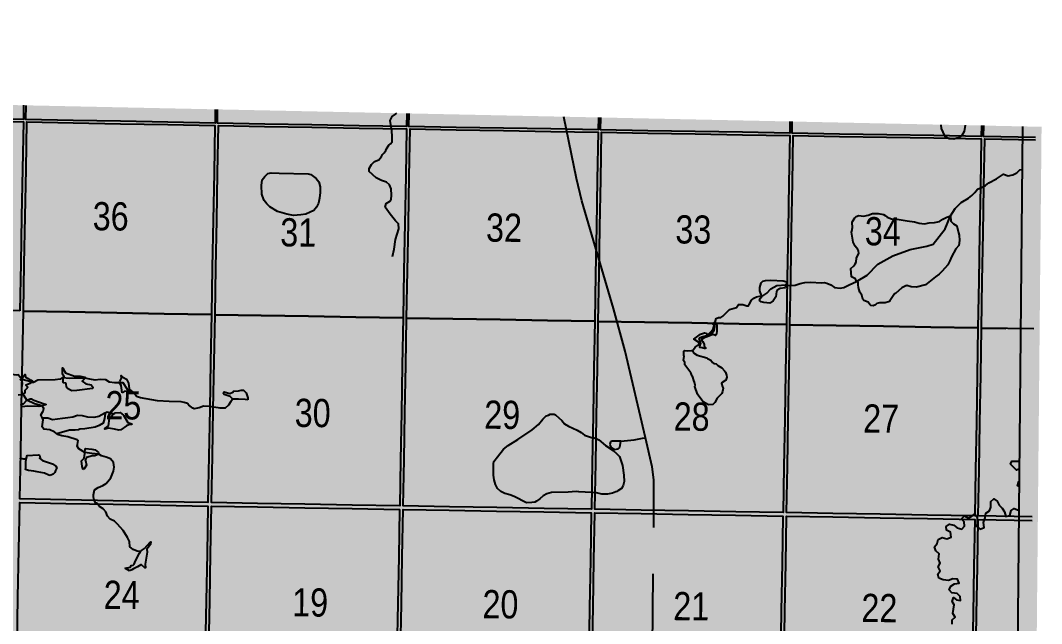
# Model space of a CAD drawing. Extents: x 406396 to 410344, y 6062839 to 6066265.
# Drawn here: x 409979.7 to 410268.8, y 6064093.3 to 6064264 of the extents above; entities that cross this region are included whole.
import ezdxf

# ---------------------------------------------------------------- set-up
doc = ezdxf.new("R2010")
doc.units = 0
doc.header["$LTSCALE"] = 5
doc.linetypes.add('DASHED2', pattern=[9.525, 6.35, -3.175])
for name, color, linetype in [('Quarters', 8, 'Continuous'), ('RoadSeg', 57, 'DASHED2'), ('T-WATER', 160, 'Continuous')]:
    doc.layers.add(name, color=color, linetype=linetype)
doc.layers.add('ROUTE-MAP-BACKGROUND-H', color=7, linetype='Continuous', true_color=0xf0ebff)
doc.styles.add('120', font='ARIALN.TTF', dxfattribs={"height": 13})

msp = doc.modelspace()

# ---------------------------------------------------------------- hatches: boundary and pattern name
at = {"layer": 'ROUTE-MAP-BACKGROUND-H'}
h = msp.add_hatch(color=256, dxfattribs=at)
h.dxf.hatch_style = 1
h.paths.add_polyline_path([(410258.66, 6063255.58), (410260.58, 6063368.34), (410268.76, 6064233.9), (408843.43, 6064264.01), (408831.79, 6063292.96), (408823.13, 6062965.95), (408855.63, 6062965.09), (408869, 6062964.74), (410253.21, 6062935.45)])

# ---------------------------------------------------------------- linework, layer by layer
at = {"layer": 'Quarters'}
for points in [[(409980.64, 6064239.98), (409980.59, 6064235.98), (409967.2, 6064236.24), (409953.81, 6064236.51), (409940.43, 6064236.77), (409927.04, 6064237.03), (409927.1, 6064241.12)], [(410034.87, 6064238.84), (410034.8, 6064234.92), (410021.42, 6064235.19), (410008.03, 6064235.45), (409994.64, 6064235.71), (409981.25, 6064235.97), (409981.31, 6064239.97)], [(410089.1, 6064237.69), (410089.03, 6064233.98), (410075.64, 6064234.22), (410062.25, 6064234.45), (410048.86, 6064234.68), (410035.47, 6064234.91), (410035.54, 6064238.82)], [(410143.31, 6064236.55), (410143.25, 6064233.04), (410129.86, 6064233.28), (410116.47, 6064233.51), (410103.08, 6064233.74), (410089.7, 6064233.97), (410089.77, 6064237.68)], [(410197.53, 6064235.4), (410197.47, 6064232.1), (410184.08, 6064232.34), (410170.69, 6064232.57), (410157.31, 6064232.8), (410143.92, 6064233.03), (410143.98, 6064236.53)], [(410251.75, 6064234.26), (410251.69, 6064231.16), (410238.3, 6064231.4), (410224.92, 6064231.63), (410211.53, 6064231.86), (410198.14, 6064232.09), (410198.2, 6064235.39)], [(410267.08, 6064230.9), (410252.36, 6064231.15), (410252.41, 6064234.24)], [(410266.57, 6064176.69), (410251.77, 6064176.95), (410251.99, 6064190.33), (410252.22, 6064203.71), (410252.45, 6064217.1), (410252.68, 6064230.48), (410267.08, 6064230.23)], [(410266.07, 6064123.49), (410250.85, 6064123.75), (410251.08, 6064136.8), (410251.31, 6064150.18), (410251.54, 6064163.57), (410251.77, 6064176.95), (410258.67, 6064176.83)], [(410256.82, 6064069.1), (410249.92, 6064069.22), (410250.15, 6064082.6), (410250.38, 6064095.99), (410250.6, 6064109.37), (410250.83, 6064122.75), (410266.06, 6064122.49)]]:
    msp.add_lwpolyline(points, dxfattribs=at)
for points in [[(409979.56, 6064181.78), (409966.17, 6064182.05), (409952.78, 6064182.31), (409939.38, 6064182.57), (409926.33, 6064182.83), (409926.59, 6064196.21), (409926.85, 6064209.59), (409927.1, 6064222.97), (409927.36, 6064236.35), (409940.42, 6064236.1), (409953.8, 6064235.84), (409967.19, 6064235.58), (409980.58, 6064235.31), (409980.32, 6064221.93), (409980.07, 6064208.55), (409979.81, 6064195.17)], [(410033.79, 6064180.73), (410020.4, 6064180.99), (410007.01, 6064181.25), (409993.62, 6064181.51), (409980.56, 6064181.76), (409980.82, 6064195.15), (409981.07, 6064208.53), (409981.33, 6064221.91), (409981.58, 6064235.29), (409994.63, 6064235.04), (410008.02, 6064234.78), (410021.41, 6064234.52), (410034.79, 6064234.26), (410034.54, 6064220.88), (410034.29, 6064207.49), (410034.04, 6064194.11)], [(410088.04, 6064179.79), (410074.64, 6064180.02), (410061.25, 6064180.26), (410047.86, 6064180.49), (410034.8, 6064180.72), (410035.05, 6064194.1), (410035.3, 6064207.48), (410035.55, 6064220.86), (410035.8, 6064234.24), (410048.85, 6064234.01), (410062.24, 6064233.78), (410075.63, 6064233.55), (410089.01, 6064233.32), (410088.77, 6064219.93), (410088.53, 6064206.55), (410088.28, 6064193.17)], [(410142.28, 6064178.85), (410128.89, 6064179.08), (410115.49, 6064179.32), (410102.1, 6064179.55), (410089.04, 6064179.77), (410089.28, 6064193.16), (410089.53, 6064206.54), (410089.77, 6064219.92), (410090.02, 6064233.3), (410103.07, 6064233.07), (410116.46, 6064232.84), (410129.85, 6064232.61), (410143.24, 6064232.37), (410143, 6064218.99), (410142.76, 6064205.61), (410142.52, 6064192.23)], [(410196.52, 6064177.91), (410183.13, 6064178.14), (410169.73, 6064178.37), (410156.34, 6064178.61), (410143.28, 6064178.83), (410143.52, 6064192.21), (410143.76, 6064205.6), (410144, 6064218.98), (410144.24, 6064232.36), (410157.29, 6064232.13), (410170.68, 6064231.9), (410184.07, 6064231.67), (410197.46, 6064231.44), (410197.22, 6064218.05), (410196.99, 6064204.67), (410196.75, 6064191.29)], [(410250.76, 6064176.97), (410237.37, 6064177.2), (410223.98, 6064177.43), (410210.58, 6064177.66), (410197.52, 6064177.89), (410197.76, 6064191.27), (410197.99, 6064204.65), (410198.23, 6064218.04), (410198.46, 6064231.42), (410211.52, 6064231.19), (410224.9, 6064230.96), (410238.29, 6064230.73), (410251.68, 6064230.5), (410251.45, 6064217.11), (410251.22, 6064203.73), (410250.99, 6064190.35)], [(410033.79, 6064180.73), (410033.55, 6064167.35), (410033.3, 6064153.97), (410033.05, 6064140.59), (410032.8, 6064127.55), (410019.41, 6064127.8), (410006.01, 6064128.06), (409992.62, 6064128.32), (409979.55, 6064128.57), (409979.8, 6064141.62), (409980.06, 6064155), (409980.31, 6064168.38), (409980.56, 6064181.76), (409993.62, 6064181.51), (410007.01, 6064181.25), (410020.4, 6064180.99)], [(410088.04, 6064179.79), (410087.79, 6064166.41), (410087.55, 6064153.03), (410087.3, 6064139.65), (410087.07, 6064126.6), (410073.67, 6064126.84), (410060.27, 6064127.07), (410046.87, 6064127.3), (410033.81, 6064127.53), (410034.05, 6064140.58), (410034.3, 6064153.96), (410034.55, 6064167.34), (410034.8, 6064180.72), (410047.86, 6064180.49), (410061.25, 6064180.26), (410074.64, 6064180.02)], [(410142.28, 6064178.85), (410142.04, 6064165.47), (410141.8, 6064152.09), (410141.56, 6064138.71), (410141.33, 6064125.66), (410127.93, 6064125.89), (410114.53, 6064126.13), (410101.13, 6064126.36), (410088.07, 6064126.59), (410088.31, 6064139.63), (410088.55, 6064153.01), (410088.8, 6064166.39), (410089.04, 6064179.77), (410102.1, 6064179.55), (410115.49, 6064179.32), (410128.89, 6064179.08)], [(410196.52, 6064177.91), (410196.29, 6064164.53), (410196.05, 6064151.14), (410195.82, 6064137.76), (410195.59, 6064124.72), (410182.19, 6064124.95), (410168.79, 6064125.18), (410155.39, 6064125.41), (410142.33, 6064125.64), (410142.56, 6064138.69), (410142.8, 6064152.07), (410143.04, 6064165.45), (410143.28, 6064178.83), (410156.34, 6064178.61), (410169.73, 6064178.37), (410183.13, 6064178.14)], [(410250.76, 6064176.97), (410250.53, 6064163.58), (410250.3, 6064150.2), (410250.07, 6064136.82), (410249.85, 6064123.77), (410236.45, 6064124.01), (410223.05, 6064124.24), (410209.65, 6064124.47), (410196.59, 6064124.7), (410196.82, 6064137.75), (410197.05, 6064151.13), (410197.29, 6064164.51), (410197.52, 6064177.89), (410210.58, 6064177.66), (410223.98, 6064177.43), (410237.37, 6064177.2)], [(410031.79, 6064073.02), (410018.39, 6064073.28), (410004.99, 6064073.53), (409991.59, 6064073.79), (409978.52, 6064074.03), (409978.77, 6064087.42), (409979.03, 6064100.8), (409979.28, 6064114.18), (409979.53, 6064127.56), (409992.6, 6064127.31), (410005.99, 6064127.06), (410019.39, 6064126.8), (410032.79, 6064126.54), (410032.54, 6064113.16), (410032.29, 6064099.78), (410032.04, 6064086.4)], [(410086.07, 6064072.08), (410072.67, 6064072.31), (410059.26, 6064072.54), (410045.86, 6064072.78), (410032.79, 6064073.01), (410033.04, 6064086.39), (410033.29, 6064099.77), (410033.54, 6064113.15), (410033.79, 6064126.53), (410046.85, 6064126.3), (410060.25, 6064126.07), (410073.65, 6064125.83), (410087.05, 6064125.6), (410086.8, 6064112.22), (410086.56, 6064098.84), (410086.31, 6064085.46)], [(410140.35, 6064071.13), (410126.95, 6064071.36), (410113.54, 6064071.6), (410100.14, 6064071.83), (410087.07, 6064072.06), (410087.32, 6064085.44), (410087.56, 6064098.82), (410087.81, 6064112.2), (410088.05, 6064125.58), (410101.11, 6064125.36), (410114.51, 6064125.12), (410127.91, 6064124.89), (410141.31, 6064124.66), (410141.07, 6064111.27), (410140.83, 6064097.89), (410140.59, 6064084.51)], [(410194.63, 6064070.18), (410181.23, 6064070.42), (410167.83, 6064070.65), (410154.42, 6064070.88), (410141.35, 6064071.11), (410141.59, 6064084.49), (410141.83, 6064097.88), (410142.07, 6064111.26), (410142.31, 6064124.64), (410155.38, 6064124.41), (410168.77, 6064124.18), (410182.17, 6064123.94), (410195.57, 6064123.71), (410195.34, 6064110.33), (410195.1, 6064096.95), (410194.87, 6064083.57)], [(410248.91, 6064069.24), (410235.51, 6064069.47), (410222.11, 6064069.71), (410208.7, 6064069.94), (410195.64, 6064070.17), (410195.87, 6064083.55), (410196.1, 6064096.93), (410196.34, 6064110.31), (410196.57, 6064123.69), (410209.64, 6064123.47), (410223.03, 6064123.23), (410236.43, 6064123), (410249.83, 6064122.77), (410249.6, 6064109.39), (410249.37, 6064096), (410249.14, 6064082.62)]]:
    msp.add_lwpolyline(points, close=True, dxfattribs=at)
at = {"layer": 'RoadSeg'}
for points in [[(410156.64, 6064145.91), (410150.85, 6064170.4), (410147.59, 6064182.45), (410138.6, 6064212.97), (410137.14, 6064219.23), (410133.51, 6064236.75)], [(410149.68, 6064144.94), (410153.41, 6064145.31), (410155.84, 6064145.74), (410156.64, 6064145.91)], [(410158.54, 6064075.66), (410159, 6064120.45), (410158.97, 6064134), (410158.54, 6064137.69), (410156.64, 6064145.91)]]:
    msp.add_lwpolyline(points, dxfattribs=at)
msp.add_lwpolyline([(410149.68, 6064144.94), (410147.22, 6064144.91), (410146.79, 6064144.78), (410146.59, 6064144.08), (410146.69, 6064143.58), (410146.92, 6064143.18), (410147.92, 6064142.58), (410148.92, 6064142.75), (410149.35, 6064143.18)], close=True, dxfattribs=at)
at = {"layer": 'ROUTE-MAP-BACKGROUND-H'}
msp.add_lwpolyline([(410263.4, 6064234.01), (410254.03, 6063255.68)], dxfattribs=at)
at = {"layer": 'T-WATER'}
for points in [[(410085.02, 6064197.15), (410085.54, 6064199.24), (410085.86, 6064202.01), (410086.81, 6064205.05), (410086.71, 6064206.44), (410085.87, 6064207.33), (410084.35, 6064209.19), (410082.94, 6064211.12), (410083.2, 6064212.18), (410084.46, 6064212.98), (410084.63, 6064213.31), (410084.72, 6064214.51), (410084.67, 6064216.31), (410084.23, 6064217.43), (410083.33, 6064218.22), (410081.95, 6064218.69), (410080.38, 6064219.49), (410078.43, 6064221.25), (410078.41, 6064222.13), (410079.07, 6064223.21), (410079.91, 6064224.06), (410081.14, 6064224.57), (410081.92, 6064225.5), (410082.25, 6064226.03), (410082.7, 6064226.49), (410083.19, 6064227.2), (410083.31, 6064227.62), (410083.96, 6064228.72), (410084.45, 6064229.12), (410084.92, 6064229.68), (410084.93, 6064231.17), (410084.83, 6064232.77), (410084.34, 6064235.68), (410084.92, 6064236.8), (410085.85, 6064237.52), (410086.3, 6064237.75)], [(410247.15, 6064234.35), (410246.83, 6064232.58), (410246.22, 6064231.47), (410245.95, 6064231.29), (410245.22, 6064230.79), (410244.73, 6064230.64), (410243.97, 6064230.4), (410242.57, 6064230.51), (410242.26, 6064230.68), (410241.48, 6064231.11), (410241.36, 6064231.37), (410240.41, 6064233.39), (410240.34, 6064234.5)], [(410242.94, 6064208.66), (410244.27, 6064210.79), (410246, 6064212.44), (410248.09, 6064213.71), (410249.05, 6064214.44), (410249.88, 6064215.29), (410250.6, 6064216.28), (410251.79, 6064216.74), (410252.9, 6064217.29), (410253.8, 6064218.06), (410256.01, 6064219.14), (410258.01, 6064220.48), (410259.26, 6064220.04), (410260.66, 6064220.26), (410261.73, 6064220.85), (410262.57, 6064221.72), (410263.28, 6064221.86)], [(410216.37, 6064190.15), (410219.43, 6064191.87), (410222.38, 6064195.01), (410226.7, 6064197.37), (410231.61, 6064199.14), (410236.32, 6064200.12), (410238.09, 6064200.71), (410241.43, 6064205.03), (410242.94, 6064208.66)], [(410189.57, 6064185.9), (410191.04, 6064186.77), (410192.15, 6064188.05), (410193.84, 6064188.96), (410196.41, 6064189.16)], [(410196.41, 6064189.16), (410197.69, 6064188.96), (410199.03, 6064189.05), (410200.39, 6064189.58), (410201.77, 6064189.84), (410203.29, 6064189.94), (410206.58, 6064189.78), (410207.33, 6064189.87), (410207.98, 6064189.68), (410209.11, 6064189.14), (410210.16, 6064188.46), (410211.74, 6064188.27), (410212.76, 6064188.41), (410213.21, 6064188.58), (410214.27, 6064189.18), (410216.37, 6064190.15)], [(410176.37, 6064178.61), (410176.65, 6064179.64), (410177.32, 6064179.93), (410178.01, 6064179.9), (410178.53, 6064180.3), (410180.45, 6064182.15), (410182.38, 6064182.76), (410183.02, 6064183.56), (410184.17, 6064183.6), (410185.37, 6064183.21), (410185.8, 6064183.27), (410186.03, 6064183.56), (410186.65, 6064184.86), (410187.28, 6064185.37), (410188.1, 6064185.75), (410188.95, 6064185.99), (410189.57, 6064185.9)], [(410171.97, 6064172.71), (410172.11, 6064173.21), (410171.84, 6064173.82), (410172.08, 6064174.29), (410172.87, 6064174.55), (410173.62, 6064174.73), (410174.24, 6064174.7), (410174.85, 6064175.08), (410175.01, 6064175.21), (410175.58, 6064175.69), (410176.13, 6064176.36), (410176.28, 6064177.41), (410176.25, 6064177.94), (410176.37, 6064178.61)], [(410169.97, 6064170.48), (410170.68, 6064171.51), (410171.63, 6064172.21), (410171.97, 6064172.71)], [(409979.98, 6064162.49), (409979.6, 6064163.15), (409979.11, 6064163.71), (409978.68, 6064163.59), (409977.23, 6064163.75), (409976.03, 6064164.28), (409975.32, 6064165.24), (409974.83, 6064166.41), (409974.03, 6064167.38), (409973.28, 6064167.96), (409971.07, 6064168.37), (409968.99, 6064168.62)], [(409979.51, 6064162.27), (409979.98, 6064162.49), (409980.17, 6064162.76), (409980.93, 6064163.83), (409981.06, 6064163.84), (409981.17, 6064163.23), (409981.33, 6064162.97), (409981.93, 6064162.7), (409982.39, 6064162.27), (409982.75, 6064162.23), (409983.12, 6064161.9), (409983.38, 6064161.56), (409982.56, 6064161.48), (409982.47, 6064161.28), (409981.27, 6064160.74), (409981.78, 6064160.19), (409981.58, 6064159.86), (409980.94, 6064159.23), (409980.97, 6064158.84), (409980.87, 6064158.49), (409980.45, 6064158.13), (409980.08, 6064158.07), (409979.07, 6064157.91)], [(409983.38, 6064161.56), (409980.9, 6064162.19), (409979.98, 6064162.49)], [(409980.45, 6064158.13), (409980.15, 6064159.07), (409980.15, 6064160.05), (409980.27, 6064161.24), (409979.98, 6064162.49)], [(409991.57, 6064162.81), (409990.99, 6064162.43), (409989.56, 6064162.26), (409984.65, 6064162.18), (409983.38, 6064161.56)], [(410039.81, 6064156.8), (410039.29, 6064156.16), (410038.66, 6064155.1), (410037.7, 6064154.28), (410036.26, 6064154.25), (410033.2, 6064154.76), (410031.57, 6064154.79), (410030.27, 6064154.35), (410028.9, 6064154.12), (410028.51, 6064154.23), (410027.38, 6064155.16), (410026.98, 6064155.63), (410026.09, 6064155.91), (410025.19, 6064156.05), (410021.8, 6064156.12), (410018.54, 6064156.38), (410013.72, 6064157.15), (410012.61, 6064157.59), (410011.89, 6064158.53), (410011.51, 6064158.83), (410010.62, 6064159.18), (410010.05, 6064159.53), (410008.85, 6064161.43), (410007.76, 6064161.44), (410006.36, 6064161.42), (410004.93, 6064161.59), (410003.94, 6064162.27), (410002.34, 6064162.38), (410000.84, 6064162.19), (409999.35, 6064162.43), (409998.08, 6064162.71), (409993.75, 6064162.63), (409991.57, 6064162.81)], [(409981.53, 6064156.52), (409980.75, 6064157.79), (409980.45, 6064158.13)], [(409985.94, 6064151.39), (409985.53, 6064152.34), (409986.13, 6064153.45), (409986.38, 6064154.13), (409985.89, 6064154.9), (409983.7, 6064155.47), (409981.53, 6064156.52)], [(409989.99, 6064147.04), (409989.34, 6064147.58), (409989.31, 6064147.59), (409988.09, 6064148.11), (409986.39, 6064148.31), (409985.92, 6064148.97), (409986.14, 6064151), (409985.94, 6064151.39)], [(410003.73, 6064152.87), (410003.62, 6064152.82), (410001.94, 6064151.93), (410000.48, 6064151.65), (409998.81, 6064151.73), (409997.32, 6064152.11), (409995.89, 6064152.16), (409994.54, 6064151.76), (409993.15, 6064151.5), (409991.6, 6064151.36), (409988.76, 6064150.96), (409987.44, 6064151.39), (409985.94, 6064151.39)], [(410003.73, 6064152.87), (410003.71, 6064152.79), (410003.5, 6064151.36), (410003.11, 6064150.02), (410002.03, 6064149.34), (410000.85, 6064148.87), (409997.95, 6064148.44), (409996.5, 6064148.31), (409996.14, 6064148.18), (409995.18, 6064148.05), (409994.17, 6064148.08), (409993.58, 6064148), (409989.99, 6064147.04)], [(410005.96, 6064152.54), (410005.41, 6064152.79), (410004.24, 6064153.15), (410004.06, 6064153.05), (410003.73, 6064152.87)], [(410013.69, 6064113.66), (410012.8, 6064113.76), (410011.6, 6064114.24), (410010.71, 6064115.03), (410010.57, 6064116.51), (410010.05, 6064117.63), (410008.77, 6064119.66), (410007.2, 6064121.45), (410006.37, 6064122.3), (410005.17, 6064122.83), (410004.39, 6064123.71), (410003.92, 6064124.9), (410003.12, 6064125.77), (410002.1, 6064126.46), (410001.32, 6064127.34), (410000.96, 6064127.46), (410000.6, 6064128.32), (410000.43, 6064129.06), (410000.42, 6064129.75), (410000.69, 6064131.19), (410001.72, 6064131.78), (410003.02, 6064132.34), (410003.96, 6064132.93), (410005.3, 6064134.51), (410006.03, 6064136.47), (410006.28, 6064137.6), (410006.09, 6064138.89), (410005.18, 6064139.91), (410004, 6064140.44), (410002.64, 6064140.82), (410001.88, 6064141.29), (409999.97, 6064141.42), (409997.91, 6064141.72), (409996.21, 6064142.8), (409995.76, 6064143.52), (409995.92, 6064143.94), (409996.08, 6064145.1), (409995.83, 6064145.27), (409993.12, 6064146.15), (409991.42, 6064146.42), (409990.25, 6064146.81), (409989.99, 6064147.04)], [(409981.36, 6064139.8), (409980.67, 6064139.84), (409979.59, 6064140.15)], [(410262.47, 6064137.07), (410261.65, 6064136.73), (410259.97, 6064138.38), (410260.39, 6064139.25), (410262.49, 6064139.29)], [(410262.42, 6064132.07), (410261.99, 6064132.33), (410262.35, 6064133.53), (410262.44, 6064133.56)], [(410243.48, 6064093.11), (410243.48, 6064094.36), (410244.32, 6064095.13), (410243.64, 6064096.14), (410244.05, 6064098.57), (410243.41, 6064099.59), (410243.87, 6064100.7), (410244.72, 6064099.98), (410245.82, 6064099.85), (410245.73, 6064101), (410244.85, 6064101.82), (410243.39, 6064101.99), (410242.56, 6064102.83), (410243.12, 6064103.85), (410244.11, 6064104.53), (410245.46, 6064104.78), (410244.94, 6064105.9), (410243.63, 6064106), (410242.46, 6064105.52), (410240.9, 6064105.7), (410239.67, 6064106.18), (410239.38, 6064107.26), (410240.07, 6064108.25), (410239.48, 6064109.32), (410240.05, 6064110.39), (410239.63, 6064111.57), (410239.77, 6064113.06), (410238.83, 6064113.84), (410238.43, 6064115.02), (410239.17, 6064115.95), (410239.49, 6064117.11), (410240.63, 6064117.64), (410241.99, 6064117.31), (410243.16, 6064117.78), (410243.01, 6064119.17), (410241.87, 6064119.74), (410241.72, 6064120.73), (410242.72, 6064121.4), (410243.92, 6064121.18), (410244.85, 6064120.39), (410246.17, 6064119.99), (410246.95, 6064120.89), (410246.88, 6064122.09), (410246.08, 6064122.97), (410246.94, 6064123.75), (410248.05, 6064123.14), (410249.11, 6064123.75), (410249.87, 6064124.38), (410250.53, 6064123.38), (410250.55, 6064122), (410250.46, 6064120.76), (410251.38, 6064120.02), (410252.53, 6064120.53), (410252.31, 6064121.92), (410252.78, 6064123.18), (410252.95, 6064124.53), (410253.98, 6064125.18), (410254.42, 6064126.24), (410254.36, 6064127.81), (410255.21, 6064128.64), (410256.21, 6064127.92), (410256.8, 6064126.83), (410257.62, 6064125.96), (410258.24, 6064124.89), (410258.6, 6064123.61), (410259.8, 6064123.89), (410260.13, 6064125.28), (410261.03, 6064125.91), (410262.25, 6064125.42), (410262.36, 6064125.27)]]:
    msp.add_lwpolyline(points, dxfattribs=at)
for points in [[(410057.06, 6064208.84), (410055.16, 6064209.15), (410052.46, 6064209.95), (410050.33, 6064211.26), (410049.48, 6064212.1), (410048.74, 6064213.07), (410048.23, 6064214.22), (410048.09, 6064214.84), (410047.99, 6064217.29), (410048.16, 6064218.87), (410048.87, 6064219.88), (410049.75, 6064220.69), (410050.65, 6064220.9), (410052.93, 6064220.77), (410061.17, 6064220.61), (410061.96, 6064220.43), (410063.43, 6064219.31), (410064.15, 6064218.33), (410064.55, 6064216.92), (410064.57, 6064215.34), (410064.42, 6064213.72), (410064.11, 6064212.26), (410063.56, 6064211.11), (410062.79, 6064210.18), (410061.76, 6064209.71), (410060.53, 6064209.14), (410059.09, 6064208.95), (410057.06, 6064208.84)], [(410221.07, 6064183.25), (410220.48, 6064183.34), (410220.19, 6064183.58), (410219.67, 6064184.25), (410218.45, 6064184.77), (410218.21, 6064185.13), (410217.84, 6064186.21), (410217.35, 6064187.08), (410216.9, 6064188.38), (410216.82, 6064189.14), (410216.86, 6064189.96), (410216.37, 6064190.15), (410216.08, 6064190.88), (410214.95, 6064191.42), (410214.75, 6064193.77), (410215.64, 6064194.58), (410216.02, 6064195.07), (410216.28, 6064195.58), (410216.34, 6064196.8), (410216.99, 6064198.01), (410216.93, 6064198.83), (410216.8, 6064199.2), (410216.01, 6064200.12), (410215.48, 6064201.29), (410214.99, 6064204.06), (410215.05, 6064204.38), (410215.25, 6064205.43), (410215.16, 6064206.84), (410215.24, 6064207.09), (410215.91, 6064208.11), (410216.31, 6064208.51), (410216.99, 6064208.79), (410218.39, 6064208.6), (410219.72, 6064208.91), (410220.92, 6064209.37), (410222.55, 6064209.38), (410224.04, 6064209.08), (410224.48, 6064208.76), (410225.03, 6064208.37), (410226.26, 6064207.89), (410227.85, 6064207.75), (410230.76, 6064207.24), (410232.75, 6064207.01), (410234.1, 6064206.64), (410235.61, 6064206.42), (410236.96, 6064206.68), (410238.48, 6064206.8), (410239.84, 6064207.11), (410240.86, 6064207.76), (410241.96, 6064208.33), (410242.94, 6064208.66), (410243.04, 6064207.16), (410243.85, 6064206.4), (410244.79, 6064205.88), (410245.27, 6064203.86), (410245.42, 6064203.25), (410245.54, 6064201.76), (410245.31, 6064200.26), (410244.53, 6064199.32), (410243.31, 6064197.12), (410242.79, 6064195.94), (410242.19, 6064194.82), (410240.62, 6064193), (410239.76, 6064192.17), (410238.77, 6064191.48), (410235.95, 6064189.2), (410233.37, 6064188.53), (410231.86, 6064188.56), (410230.62, 6064188.95), (410230.48, 6064188.88), (410230.34, 6064188.91), (410229.2, 6064188.34), (410227.41, 6064186.71), (410227.16, 6064186.61), (410225.84, 6064184.61), (410225.67, 6064184.48), (410224.51, 6064184.11), (410224.06, 6064184.1), (410222.89, 6064184.08), (410222.17, 6064183.88), (410221.73, 6064183.54), (410221.07, 6064183.25)], [(410191.83, 6064183.96), (410190.18, 6064184.17), (410189.4, 6064184.37), (410188.93, 6064184.74), (410189.07, 6064185.31), (410189.57, 6064185.9), (410188.98, 6064187.48), (410188.98, 6064188.4), (410189.4, 6064189.74), (410189.86, 6064190.19), (410190.58, 6064190.42), (410192.16, 6064190.45), (410195.64, 6064190.29), (410196.66, 6064190.02), (410196.64, 6064189.58), (410196.41, 6064189.16), (410196.16, 6064188.34), (410194.74, 6064188.13), (410193.9, 6064187.65), (410193.77, 6064187.32), (410193.52, 6064185.81), (410192.8, 6064184.65), (410191.83, 6064183.96)], [(410173.68, 6064171.06), (410172.65, 6064171.36), (410172.07, 6064171.45), (410172.05, 6064171.8), (410172.31, 6064172.63), (410171.97, 6064172.71), (410170.38, 6064173.78), (410172.2, 6064175.17), (410173.39, 6064175.63), (410173.8, 6064175.52), (410174.22, 6064174.83), (410175.76, 6064176.66), (410176.06, 6064177.83), (410175.71, 6064178.07), (410175.93, 6064178.29), (410176.37, 6064178.61), (410176.54, 6064178.28), (410176.82, 6064177.74), (410176.83, 6064176.12), (410176.76, 6064175.25), (410176.44, 6064174.87), (410175.78, 6064175.09), (410175.25, 6064174.97), (410174.1, 6064174.41), (410173.3, 6064174.15), (410172.5, 6064173.71), (410172.66, 6064173.14), (410172.85, 6064173.09), (410173.23, 6064172.33), (410173.3, 6064171.8), (410173.64, 6064171.39), (410173.68, 6064171.06)], [(410174.5, 6064155.18), (410172.97, 6064156.06), (410171.72, 6064157.69), (410171.39, 6064158.24), (410170.61, 6064160.39), (410170.7, 6064160.82), (410170.51, 6064161.66), (410170.32, 6064162.08), (410170.09, 6064163.02), (410169.86, 6064163.34), (410169.59, 6064164.09), (410169.45, 6064164.28), (410167.8, 6064166.51), (410167.74, 6064167.21), (410167.39, 6064167.8), (410167.61, 6064168.96), (410167.48, 6064169.18), (410167.53, 6064170.43), (410167.65, 6064170.56), (410168.65, 6064170.53), (410169.56, 6064170.61), (410169.97, 6064170.48), (410170.25, 6064169.94), (410171.26, 6064169.26), (410173.98, 6064168.49), (410174.22, 6064168.28), (410175.1, 6064167.83), (410175.61, 6064167.15), (410175.98, 6064166.94), (410176.68, 6064166.77), (410177.13, 6064166.34), (410178.24, 6064165.7), (410179.06, 6064164.82), (410179.33, 6064164.42), (410179.6, 6064163.6), (410179.68, 6064163.05), (410179.41, 6064162.22), (410178.36, 6064161.55), (410178.18, 6064161.25), (410178.42, 6064160.27), (410178.62, 6064159.94), (410178.46, 6064158.94), (410178.23, 6064158.4), (410176.9, 6064157.06), (410176.28, 6064155.87), (410175.73, 6064155.27), (410174.5, 6064155.18)], [(409994.31, 6064159.2), (409993.87, 6064159.35), (409993.06, 6064159.82), (409992.81, 6064160.2), (409992.69, 6064161.14), (409992.57, 6064161.37), (409991.89, 6064161.41), (409991.75, 6064161.63), (409991.82, 6064161.82), (409991.78, 6064162.48), (409991.57, 6064162.81), (409992.06, 6064163.25), (409991.82, 6064163.61), (409991.66, 6064164.07), (409991.61, 6064165.68), (409991.83, 6064165.55), (409991.86, 6064165.36), (409992.46, 6064164.31), (409995.06, 6064163.35), (409996.65, 6064163.33), (409997.93, 6064163.05), (409998.08, 6064162.71), (409997.21, 6064161.88), (409998.21, 6064161.18), (409999.72, 6064160.87), (410000.27, 6064160.15), (410000.14, 6064159.82), (409995.68, 6064159.26), (409994.31, 6064159.2)], [(410008.55, 6064158.57), (410008.3, 6064160.05), (410008.25, 6064160.65), (410007.76, 6064161.44), (410007.84, 6064161.77), (410008.3, 6064162.78), (410008.21, 6064163.55), (410008.71, 6064163.08), (410009.78, 6064162.44), (410010.36, 6064161.33), (410010.49, 6064159.77), (410010.87, 6064159.33), (410011.51, 6064158.83), (410009.95, 6064159.05), (410009.07, 6064158.94), (410008.55, 6064158.57)], [(410044.13, 6064156.6), (410043.3, 6064156.73), (410041.47, 6064156.85), (410039.81, 6064156.8), (410039.06, 6064157.53), (410037.37, 6064158.1), (410037.14, 6064158.48), (410037.41, 6064158.88), (410038.98, 6064158.4), (410039.82, 6064158.79), (410040.07, 6064159.05), (410041.43, 6064159.16), (410042.2, 6064159.34), (410042.85, 6064159.37), (410043.6, 6064158.62), (410044.05, 6064157.22), (410044.13, 6064156.6)], [(409980.22, 6064154.63), (409980.02, 6064154.93), (409979.84, 6064155.19), (409980.03, 6064155.34), (409980.19, 6064155.48), (409980.57, 6064155.48), (409981.53, 6064156.52), (409982.44, 6064156.93), (409982.89, 6064156.91), (409983.48, 6064156.5), (409984.83, 6064156.1), (409987.01, 6064155.33), (409985.91, 6064154.91), (409985.89, 6064154.9), (409984.95, 6064154.74), (409981.71, 6064154.87), (409980.22, 6064154.63)], [(410007.61, 6064148.03), (410006.36, 6064148.36), (410004.65, 6064148.59), (410003.63, 6064148.31), (410003.64, 6064148.51), (410004.63, 6064149.25), (410004.97, 6064151.36), (410005.96, 6064152.54), (410006.44, 6064152.85), (410006.58, 6064152.94), (410007.94, 6064153.07), (410008.86, 6064152.28), (410010.17, 6064150.19), (410011.25, 6064149.82), (410011.15, 6064149.6), (410010.42, 6064149.54), (410009.77, 6064149.28), (410008.15, 6064148.13), (410007.61, 6064148.03)], [(410122.98, 6064127.48), (410119.52, 6064129.27), (410118.25, 6064129.75), (410116.87, 6064130.16), (410115.68, 6064130.69), (410114.8, 6064131.54), (410114.6, 6064131.9), (410114.2, 6064132.65), (410113.85, 6064133.95), (410113.59, 6064135.31), (410113.64, 6064138.54), (410113.72, 6064139.17), (410114.76, 6064140.46), (410116.5, 6064142.63), (410117.78, 6064143.7), (410120.53, 6064145.38), (410124.53, 6064148.1), (410126.33, 6064149.65), (410127.59, 6064151.18), (410128.58, 6064152.05), (410129.16, 6064152.33), (410129.7, 6064152.6), (410130.84, 6064152.53), (410131.19, 6064152.39), (410131.29, 6064152.29), (410132.97, 6064150.75), (410133.76, 6064149.85), (410134.89, 6064149.19), (410137.34, 6064148.04), (410138.41, 6064147.38), (410139.41, 6064146.62), (410141.33, 6064145.99), (410141.65, 6064145.93), (410142.15, 6064145.84), (410142.65, 6064145.64), (410143.46, 6064145.31), (410145.36, 6064143.7), (410147.5, 6064142.33), (410148.46, 6064141.39), (410148.73, 6064141.13), (410149.32, 6064140.55), (410150.1, 6064138.05), (410150.56, 6064135.26), (410150.66, 6064133.47), (410150.29, 6064132.38), (410149.86, 6064131.51), (410148.81, 6064130.86), (410148.54, 6064130.7), (410148.27, 6064130.59), (410147.27, 6064130.18), (410145.89, 6064129.9), (410144.33, 6064129.96), (410142.81, 6064130.27), (410142.38, 6064130.3), (410141.38, 6064130.35), (410137.82, 6064130.54), (410137.02, 6064130.68), (410134.76, 6064130.48), (410130.02, 6064130.38), (410128.71, 6064130.03), (410127.66, 6064129.41), (410126.78, 6064128.62), (410125.81, 6064127.92), (410125.3, 6064127.69), (410124.46, 6064127.55), (410122.98, 6064127.48)], [(409997.48, 6064136.89), (409997.16, 6064137.78), (409997, 6064139.35), (409997.81, 6064140.1), (409997.98, 6064141.39), (409997.91, 6064141.72), (409998.03, 6064142.72), (409998.11, 6064142.86), (409999.92, 6064142.7), (410000.89, 6064142.48), (410001.81, 6064141.69), (410001.88, 6064141.29), (410000.83, 6064140.81), (410000.11, 6064140.73), (409998.45, 6064140.31), (409998.09, 6064139.54), (409998.16, 6064139.47), (409998.41, 6064138.16), (409997.76, 6064137.1), (409997.48, 6064136.89)], [(409988.15, 6064135.19), (409987.73, 6064135.3), (409986.51, 6064135.83), (409984.42, 6064136.23), (409983.55, 6064136.48), (409981.98, 6064136.62), (409981.16, 6064136.94), (409981.28, 6064137.46), (409981.25, 6064138.96), (409981.36, 6064139.8), (409981.6, 6064140.88), (409984.76, 6064141.05), (409985.16, 6064140.96), (409985.28, 6064140.25), (409985.15, 6064140.08), (409985.95, 6064139.45), (409988.79, 6064138.54), (409989.79, 6064137.82), (409990.02, 6064137.39), (409989.65, 6064136.65), (409989.47, 6064136.01), (409988.98, 6064135.54), (409988.15, 6064135.19)], [(410010.58, 6064108.22), (410009.48, 6064108.85), (410009.38, 6064109.01), (410010.87, 6064109.22), (410011.1, 6064109.7), (410011.65, 6064109.84), (410011.9, 6064110.16), (410012.26, 6064111.06), (410013.39, 6064113.26), (410013.69, 6064113.66), (410014.02, 6064113.97), (410014.81, 6064114.55), (410016.45, 6064116.34), (410016.64, 6064116.42), (410016.58, 6064115.66), (410016.22, 6064115.34), (410015.49, 6064114.34), (410015.6, 6064113.51), (410015.01, 6064110.1), (410015.12, 6064109.09), (410014.91, 6064109.08), (410014.04, 6064109.89), (410013.79, 6064109.89), (410012.9, 6064109.32), (410011.69, 6064108.8), (410011.21, 6064108.47), (410010.58, 6064108.22)]]:
    msp.add_lwpolyline(points, close=True, dxfattribs=at)

# ---------------------------------------------------------------- texts
at = {"layer": 'RoadSeg', "style": '120'}
for s, p in [('36', (410000.16, 6064204.63)), ('32', (410111.48, 6064201.41)), ('33', (410165.08, 6064200.9)), ('34', (410218.71, 6064200.38)), ('31', (410053.24, 6064200.07)), ('25', (410003.75, 6064151.14)), ('30', (410057.34, 6064148.97)), ('29', (410110.98, 6064148.45)), ('28', (410164.6, 6064147.94)), ('27', (410218.23, 6064147.38)), ('24', (410003.26, 6064097.47)), ('19', (410056.62, 6064095.35)), ('20', (410110.48, 6064094.83)), ('21', (410164.48, 6064094.27)), ('22', (410217.73, 6064093.76))]:
    msp.add_text(s, height=7.978, rotation=359.4504, dxfattribs=at).set_placement(p)

doc.saveas('drawing.dxf')
